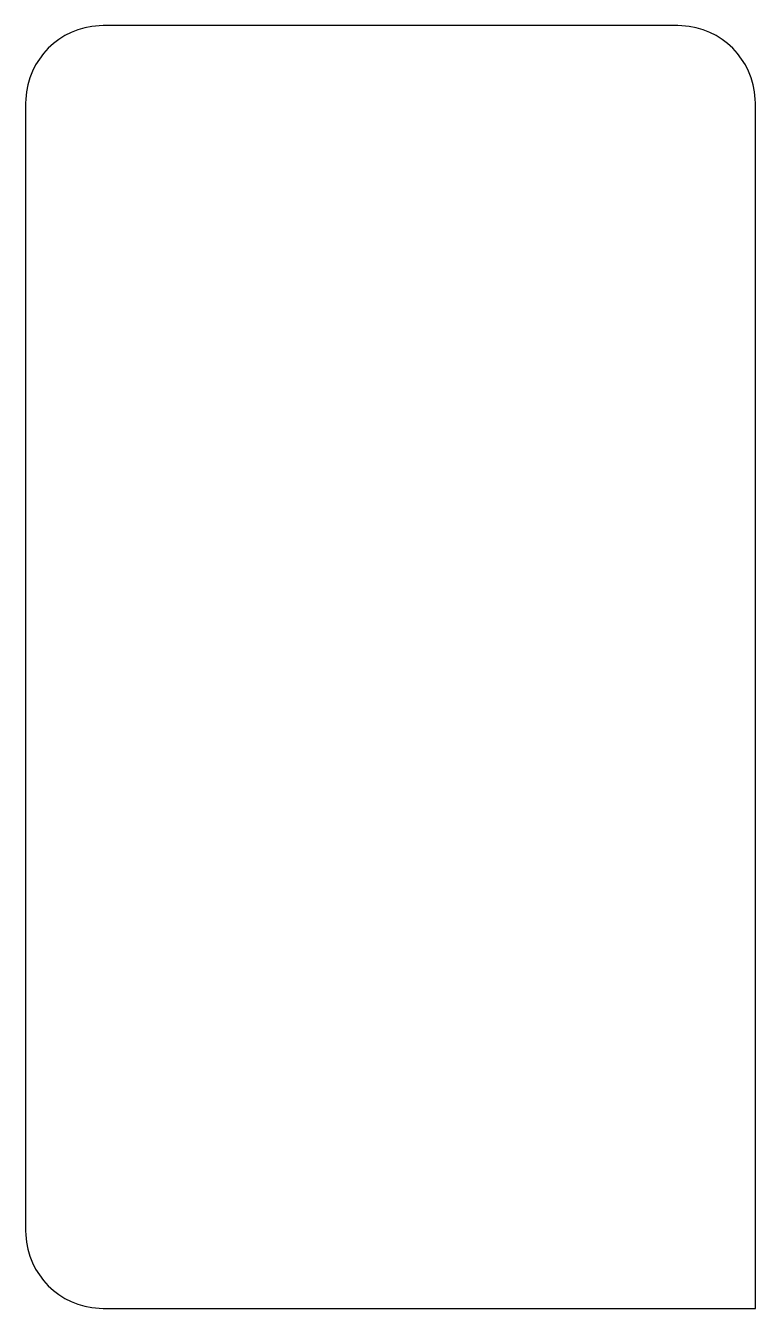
# Model space of a CAD drawing. Header units: millimetres. Extents: x -19.8 to 19.8, y -38.8 to 30.8.
import ezdxf

# ---------------------------------------------------------------- set-up
doc = ezdxf.new("R2010")
doc.units = ezdxf.units.MM
doc.layers.get('0').update_dxf_attribs({"linetype": 'CONTINUOUS'})

msp = doc.modelspace()

# ---------------------------------------------------------------- linework, layer by layer
msp.add_lwpolyline([(-19.8, -34.599), (-19.797, -34.81, 0.385245), (-15.81, -38.797), (-15.599, -38.8), (19.8, -38.8), (19.8, 26.599), (19.797, 26.81, 0.385245), (15.81, 30.797), (15.599, 30.8), (-15.599, 30.8), (-15.81, 30.797, 0.385245), (-19.797, 26.81), (-19.8, 26.599)], format="xyb", close=True)

doc.saveas('drawing.dxf')
